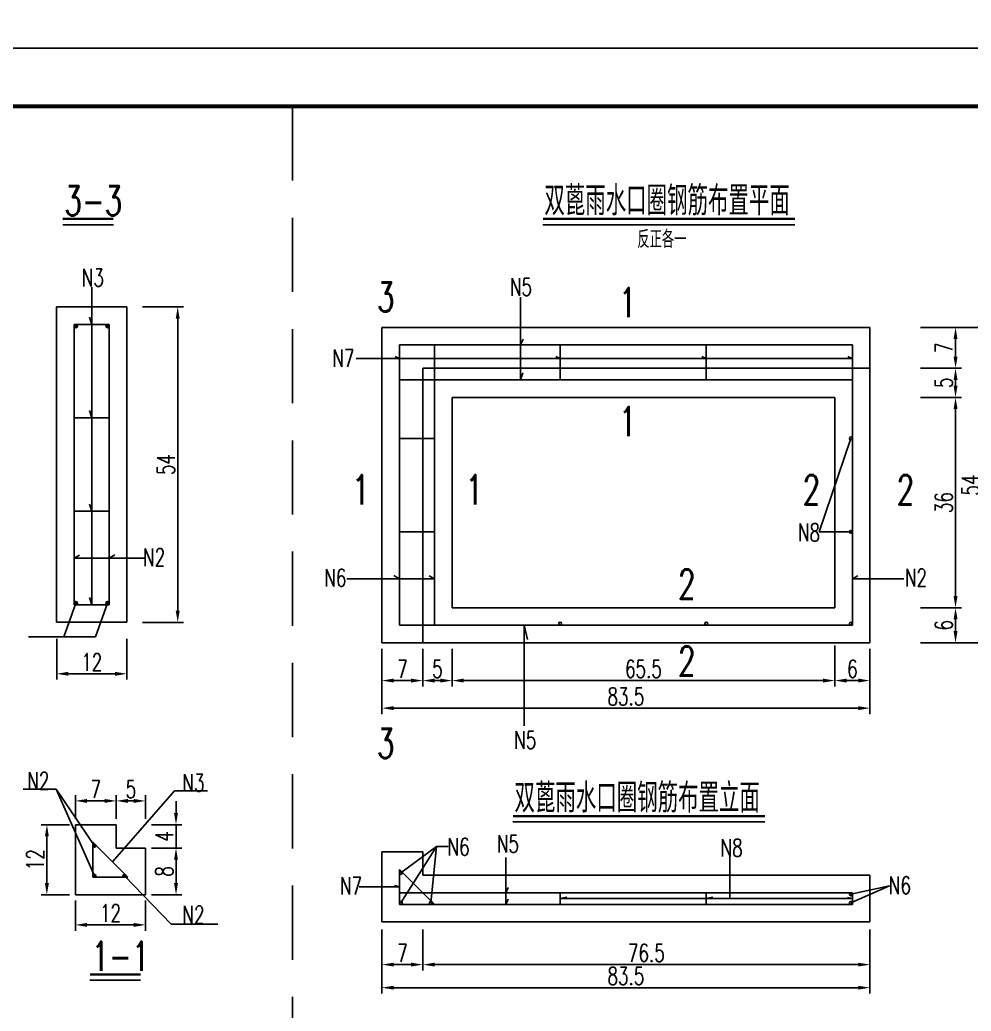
# Model space of a CAD drawing. Extents: x 5781 to 12795, y 1434 to 2653.
# Drawn here: x 9789.9 to 9952.6, y 1566 to 1735.6 of the extents above; entities that cross this region are included whole.
import ezdxf
from ezdxf.enums import TextEntityAlignment as Align

# ---------------------------------------------------------------- set-up
doc = ezdxf.new("R2010")
doc.units = 0
doc.header["$LTSCALE"] = 5
doc.header["$PDMODE"] = 32
doc.header["$PDSIZE"] = 0.3
doc.linetypes.add('DASHED', pattern=[19.05, 12.7, -6.35])
doc.layers.get('0').update_dxf_attribs({"linetype": 'CONTINUOUS'})
doc.layers.get('Defpoints').update_dxf_attribs({"linetype": 'CONTINUOUS'})
for name, color, linetype in [('图框', 7, 'CONTINUOUS'), ('尺寸标注', 4, 'CONTINUOUS'), ('文字', 7, 'CONTINUOUS')]:
    doc.layers.add(name, color=color, linetype=linetype)
doc.styles.get("Standard").update_dxf_attribs({"font": 'simplex1.shx', "width": 0.7, "bigfont": 'hztxt.shx'})
doc.dimstyles.new('比例1：10', dxfattribs={"dimtxt": 3, "dimasz": 2, "dimexe": 1, "dimexo": 1, "dimgap": 0.5, "dimtad": 1, "dimzin": 13, "dimdsep": 46, "dimtxsty": 'Standard', "dimcen": -0.09, "dimclrd": 256, "dimclre": 256, "dimclrt": 7, "dimaunit": 1, "dimazin": 0, "dimtfac": 0.0005, "dimtix": 1, "dimtmove": 2, "dimatfit": 3, "dimfxl": 0, "dimtolj": 1, "dimtzin": 13, "dimarcsym": 0})
pattern_1 = [(45, (97.837637, 68.11014), (-0.0224506403, 0.0224506403), [])]

# ---------------------------------------------------------------- blocks, each defined once
blk = doc.blocks.new('123')
at = {"layer": '图框'}
blk.add_lwpolyline([(6201.38, 2092.12), (6201.38, 2389.12), (5781.38, 2389.12), (5781.38, 2092.12)], close=True, dxfattribs=at)
blk = doc.blocks.new('*D1916')
at = {"layer": 'Defpoints', "color": 0, "ltscale": 0.5}
for p in [(9806.37, 1601.94), (9799.37, 1597.87), (9806.37, 1597.87)]:
    blk.add_point(p, dxfattribs=at)
at = {"layer": '尺寸标注', "lineweight": -2, "ltscale": 0.5}
for p, q in [((9799.37, 1598.87), (9799.37, 1602.94)), ((9801.37, 1601.94), (9804.37, 1601.94)), ((9806.37, 1598.87), (9806.37, 1602.94))]:
    blk.add_line(p, q, dxfattribs=at)
at = {"layer": '尺寸标注', "ltscale": 0.5}
for points in [[(9801.37, 1602.27), (9801.37, 1601.6), (9799.37, 1601.94)], [(9804.37, 1602.27), (9804.37, 1601.6), (9806.37, 1601.94)]]:
    blk.add_solid(points, dxfattribs=at)
at = {"layer": '尺寸标注', "color": 7, "ltscale": 0.5, "insert": (9802.87, 1603.94), "char_height": 3, "attachment_point": 5}
blk.add_mtext('\\A1;7', dxfattribs=at)
blk = doc.blocks.new('*D1917')
at = {"layer": 'Defpoints', "color": 0, "ltscale": 0.5}
for p in [(9811.37, 1601.94), (9806.37, 1597.87), (9811.37, 1597.87)]:
    blk.add_point(p, dxfattribs=at)
at = {"layer": '尺寸标注', "lineweight": -2, "ltscale": 0.5}
for p, q in [((9806.37, 1598.87), (9806.37, 1602.94)), ((9808.37, 1601.94), (9809.37, 1601.94)), ((9811.37, 1598.87), (9811.37, 1602.94))]:
    blk.add_line(p, q, dxfattribs=at)
at = {"layer": '尺寸标注', "ltscale": 0.5}
for points in [[(9808.37, 1602.27), (9808.37, 1601.6), (9806.37, 1601.94)], [(9809.37, 1602.27), (9809.37, 1601.6), (9811.37, 1601.94)]]:
    blk.add_solid(points, dxfattribs=at)
at = {"layer": '尺寸标注', "color": 7, "ltscale": 0.5, "insert": (9808.87, 1603.94), "char_height": 3, "attachment_point": 5}
blk.add_mtext('\\A1;5', dxfattribs=at)
blk = doc.blocks.new('*D1918')
at = {"layer": 'Defpoints', "color": 0, "ltscale": 0.5}
for p in [(9799.37, 1597.87), (9794.49, 1585.87), (9799.37, 1585.87)]:
    blk.add_point(p, dxfattribs=at)
at = {"layer": '尺寸标注', "lineweight": -2, "ltscale": 0.5}
for p, q in [((9798.37, 1597.87), (9793.49, 1597.87)), ((9794.49, 1595.87), (9794.49, 1587.87)), ((9798.37, 1585.87), (9793.49, 1585.87))]:
    blk.add_line(p, q, dxfattribs=at)
at = {"layer": '尺寸标注', "ltscale": 0.5}
for points in [[(9794.16, 1595.87), (9794.83, 1595.87), (9794.49, 1597.87)], [(9794.16, 1587.87), (9794.83, 1587.87), (9794.49, 1585.87)]]:
    blk.add_solid(points, dxfattribs=at)
at = {"layer": '尺寸标注', "color": 7, "ltscale": 0.5, "insert": (9792.49, 1591.87), "char_height": 3, "attachment_point": 5, "rotation": 90}
blk.add_mtext('\\A1;12', dxfattribs=at)
blk = doc.blocks.new('*D1919')
at = {"layer": 'Defpoints', "color": 0, "ltscale": 0.5}
for p in [(9799.37, 1585.87), (9811.37, 1585.87), (9811.37, 1580.72)]:
    blk.add_point(p, dxfattribs=at)
at = {"layer": '尺寸标注', "lineweight": -2, "ltscale": 0.5}
for p, q in [((9799.37, 1584.87), (9799.37, 1579.72)), ((9811.37, 1584.87), (9811.37, 1579.72)), ((9801.37, 1580.72), (9809.37, 1580.72))]:
    blk.add_line(p, q, dxfattribs=at)
at = {"layer": '尺寸标注', "ltscale": 0.5}
for points in [[(9801.37, 1581.05), (9801.37, 1580.38), (9799.37, 1580.72)], [(9809.37, 1581.05), (9809.37, 1580.38), (9811.37, 1580.72)]]:
    blk.add_solid(points, dxfattribs=at)
at = {"layer": '尺寸标注', "color": 7, "ltscale": 0.5, "insert": (9805.37, 1582.72), "char_height": 3, "attachment_point": 5}
blk.add_mtext('\\A1;12', dxfattribs=at)
blk = doc.blocks.new('*D1920')
at = {"layer": 'Defpoints', "color": 0, "ltscale": 0.5}
for p in [(9811.37, 1597.87), (9816.59, 1597.87), (9811.37, 1593.87)]:
    blk.add_point(p, dxfattribs=at)
at = {"layer": '尺寸标注', "lineweight": -2, "ltscale": 0.5}
for p, q in [((9816.59, 1599.87), (9816.59, 1601.87)), ((9812.37, 1597.87), (9817.59, 1597.87)), ((9816.59, 1593.87), (9816.59, 1597.87)), ((9812.37, 1593.87), (9817.59, 1593.87)), ((9816.59, 1591.87), (9816.59, 1589.87))]:
    blk.add_line(p, q, dxfattribs=at)
at = {"layer": '尺寸标注', "ltscale": 0.5}
for points in [[(9816.25, 1599.87), (9816.92, 1599.87), (9816.59, 1597.87)], [(9816.25, 1591.87), (9816.92, 1591.87), (9816.59, 1593.87)]]:
    blk.add_solid(points, dxfattribs=at)
at = {"layer": '尺寸标注', "color": 7, "ltscale": 0.5, "insert": (9814.59, 1595.87), "char_height": 3, "attachment_point": 5, "rotation": 90}
blk.add_mtext('\\A1;4', dxfattribs=at)
blk = doc.blocks.new('*D1921')
at = {"layer": 'Defpoints', "color": 0, "ltscale": 0.5}
for p in [(9811.37, 1593.87), (9811.37, 1585.87), (9816.59, 1585.87)]:
    blk.add_point(p, dxfattribs=at)
at = {"layer": '尺寸标注', "lineweight": -2, "ltscale": 0.5}
for p, q in [((9812.37, 1593.87), (9817.59, 1593.87)), ((9816.59, 1591.87), (9816.59, 1587.87)), ((9812.37, 1585.87), (9817.59, 1585.87))]:
    blk.add_line(p, q, dxfattribs=at)
at = {"layer": '尺寸标注', "ltscale": 0.5}
for points in [[(9816.25, 1591.87), (9816.92, 1591.87), (9816.59, 1593.87)], [(9816.25, 1587.87), (9816.92, 1587.87), (9816.59, 1585.87)]]:
    blk.add_solid(points, dxfattribs=at)
at = {"layer": '尺寸标注', "color": 7, "ltscale": 0.5, "insert": (9814.59, 1589.87), "char_height": 3, "attachment_point": 5, "rotation": 90}
blk.add_mtext('\\A1;8', dxfattribs=at)
blk = doc.blocks.new('*D1930')
at = {"layer": 'Defpoints', "color": 0, "ltscale": 0.5}
for p in [(9808.17, 1686.5), (9808.17, 1632.5), (9816.88, 1632.5)]:
    blk.add_point(p, dxfattribs=at)
at = {"layer": '尺寸标注', "lineweight": -2, "ltscale": 0.5}
for p, q in [((9810.88, 1686.5), (9817.88, 1686.5)), ((9816.88, 1684.5), (9816.88, 1634.5)), ((9810.88, 1632.5), (9817.88, 1632.5))]:
    blk.add_line(p, q, dxfattribs=at)
at = {"layer": '尺寸标注', "ltscale": 0.5}
for points in [[(9816.54, 1684.5), (9817.21, 1684.5), (9816.88, 1686.5)], [(9816.54, 1634.5), (9817.21, 1634.5), (9816.88, 1632.5)]]:
    blk.add_solid(points, dxfattribs=at)
at = {"layer": '尺寸标注', "color": 7, "ltscale": 0.5, "insert": (9814.88, 1659.5), "char_height": 3, "attachment_point": 5, "rotation": 90}
blk.add_mtext('\\A1;54', dxfattribs=at)
blk = doc.blocks.new('*D1931')
at = {"layer": 'Defpoints', "color": 0, "ltscale": 0.5}
for p in [(9796.17, 1632.5), (9808.17, 1632.5), (9808.17, 1623.69)]:
    blk.add_point(p, dxfattribs=at)
at = {"layer": '尺寸标注', "lineweight": -2, "ltscale": 0.5}
for p, q in [((9796.17, 1629.69), (9796.17, 1622.69)), ((9808.17, 1629.69), (9808.17, 1622.69)), ((9798.17, 1623.69), (9806.17, 1623.69))]:
    blk.add_line(p, q, dxfattribs=at)
at = {"layer": '尺寸标注', "ltscale": 0.5}
for points in [[(9798.17, 1624.03), (9798.17, 1623.36), (9796.17, 1623.69)], [(9806.17, 1624.03), (9806.17, 1623.36), (9808.17, 1623.69)]]:
    blk.add_solid(points, dxfattribs=at)
at = {"layer": '尺寸标注', "color": 7, "ltscale": 0.5, "insert": (9802.17, 1625.69), "char_height": 3, "attachment_point": 5}
blk.add_mtext('\\A1;12', dxfattribs=at)
blk = doc.blocks.new('*D1942')
at = {"layer": 'Defpoints', "color": 0, "ltscale": 0.5}
for p in [(9929.32, 1634.99), (9863.82, 1628.99), (9929.32, 1622.53)]:
    blk.add_point(p, dxfattribs=at)
at = {"layer": '尺寸标注', "lineweight": -2, "ltscale": 0.5}
for p, q in [((9863.82, 1627.99), (9863.82, 1621.53)), ((9929.32, 1628.53), (9929.32, 1621.53)), ((9865.82, 1622.53), (9927.32, 1622.53))]:
    blk.add_line(p, q, dxfattribs=at)
at = {"layer": '尺寸标注', "ltscale": 0.5}
for points in [[(9865.82, 1622.87), (9865.82, 1622.2), (9863.82, 1622.53)], [(9927.32, 1622.87), (9927.32, 1622.2), (9929.32, 1622.53)]]:
    blk.add_solid(points, dxfattribs=at)
at = {"layer": '尺寸标注', "color": 7, "ltscale": 0.5, "insert": (9896.57, 1624.53), "char_height": 3, "attachment_point": 5}
blk.add_mtext('\\A1;65.5', dxfattribs=at)
blk = doc.blocks.new('*D1944')
at = {"layer": 'Defpoints', "color": 0, "ltscale": 0.5}
for p in [(9851.82, 1628.99), (9858.82, 1628.99), (9851.82, 1622.53)]:
    blk.add_point(p, dxfattribs=at)
at = {"layer": '尺寸标注', "lineweight": -2, "ltscale": 0.5}
for p, q in [((9851.82, 1627.99), (9851.82, 1621.53)), ((9858.82, 1627.99), (9858.82, 1621.53)), ((9856.82, 1622.53), (9853.82, 1622.53))]:
    blk.add_line(p, q, dxfattribs=at)
at = {"layer": '尺寸标注', "ltscale": 0.5}
for points in [[(9853.82, 1622.87), (9853.82, 1622.2), (9851.82, 1622.53)], [(9856.82, 1622.87), (9856.82, 1622.2), (9858.82, 1622.53)]]:
    blk.add_solid(points, dxfattribs=at)
at = {"layer": '尺寸标注', "color": 7, "ltscale": 0.5, "insert": (9855.32, 1624.53), "char_height": 3, "attachment_point": 5}
blk.add_mtext('\\A1;7', dxfattribs=at)
blk = doc.blocks.new('*D1945')
at = {"layer": 'Defpoints', "color": 0, "ltscale": 0.5}
for p in [(9929.32, 1634.99), (9935.32, 1628.99), (9935.32, 1622.53)]:
    blk.add_point(p, dxfattribs=at)
at = {"layer": '尺寸标注', "lineweight": -2, "ltscale": 0.5}
for p, q in [((9929.32, 1628.53), (9929.32, 1621.53)), ((9935.32, 1627.99), (9935.32, 1621.53)), ((9931.32, 1622.53), (9933.32, 1622.53))]:
    blk.add_line(p, q, dxfattribs=at)
at = {"layer": '尺寸标注', "ltscale": 0.5}
for points in [[(9931.32, 1622.87), (9931.32, 1622.2), (9929.32, 1622.53)], [(9933.32, 1622.87), (9933.32, 1622.2), (9935.32, 1622.53)]]:
    blk.add_solid(points, dxfattribs=at)
at = {"layer": '尺寸标注', "color": 7, "ltscale": 0.5, "insert": (9932.32, 1624.53), "char_height": 3, "attachment_point": 5}
blk.add_mtext('\\A1;6', dxfattribs=at)
blk = doc.blocks.new('*D1946')
at = {"layer": 'Defpoints', "color": 0, "ltscale": 0.5}
for p in [(9851.82, 1628.99), (9935.32, 1628.99), (9935.32, 1617.81)]:
    blk.add_point(p, dxfattribs=at)
at = {"layer": '尺寸标注', "lineweight": -2, "ltscale": 0.5}
for p, q in [((9851.82, 1623.81), (9851.82, 1616.81)), ((9935.32, 1623.81), (9935.32, 1616.81)), ((9853.82, 1617.81), (9933.32, 1617.81))]:
    blk.add_line(p, q, dxfattribs=at)
at = {"layer": '尺寸标注', "ltscale": 0.5}
for points in [[(9853.82, 1618.15), (9853.82, 1617.48), (9851.82, 1617.81)], [(9933.32, 1618.15), (9933.32, 1617.48), (9935.32, 1617.81)]]:
    blk.add_solid(points, dxfattribs=at)
at = {"layer": '尺寸标注', "color": 7, "ltscale": 0.5, "insert": (9893.57, 1619.81), "char_height": 3, "attachment_point": 5}
blk.add_mtext('\\A1;83.5', dxfattribs=at)
blk = doc.blocks.new('*D1947')
at = {"layer": 'Defpoints', "color": 0, "ltscale": 0.5}
for p in [(9929.14, 1670.99), (9929.14, 1634.99), (9949.97, 1634.99)]:
    blk.add_point(p, dxfattribs=at)
at = {"layer": '尺寸标注', "lineweight": -2, "ltscale": 0.5}
for p, q in [((9943.97, 1670.99), (9950.97, 1670.99)), ((9949.97, 1668.99), (9949.97, 1636.99)), ((9943.97, 1634.99), (9950.97, 1634.99))]:
    blk.add_line(p, q, dxfattribs=at)
at = {"layer": '尺寸标注', "ltscale": 0.5}
for points in [[(9949.64, 1668.99), (9950.31, 1668.99), (9949.97, 1670.99)], [(9949.64, 1636.99), (9950.31, 1636.99), (9949.97, 1634.99)]]:
    blk.add_solid(points, dxfattribs=at)
at = {"layer": '尺寸标注', "color": 7, "ltscale": 0.5, "insert": (9947.97, 1652.99), "char_height": 3, "attachment_point": 5, "rotation": 90}
blk.add_mtext('\\A1;36', dxfattribs=at)
blk = doc.blocks.new('*D1948')
at = {"layer": 'Defpoints', "color": 0, "ltscale": 0.5}
for p in [(9929.14, 1634.99), (9929.14, 1628.99), (9949.97, 1628.99)]:
    blk.add_point(p, dxfattribs=at)
at = {"layer": '尺寸标注', "lineweight": -2, "ltscale": 0.5}
for p, q in [((9943.97, 1634.99), (9950.97, 1634.99)), ((9949.97, 1632.99), (9949.97, 1630.99)), ((9943.97, 1628.99), (9950.97, 1628.99))]:
    blk.add_line(p, q, dxfattribs=at)
at = {"layer": '尺寸标注', "ltscale": 0.5}
for points in [[(9949.64, 1632.99), (9950.31, 1632.99), (9949.97, 1634.99)], [(9949.64, 1630.99), (9950.31, 1630.99), (9949.97, 1628.99)]]:
    blk.add_solid(points, dxfattribs=at)
at = {"layer": '尺寸标注', "color": 7, "ltscale": 0.5, "insert": (9947.97, 1631.99), "char_height": 3, "attachment_point": 5, "rotation": 90}
blk.add_mtext('\\A1;6', dxfattribs=at)
blk = doc.blocks.new('*D1949')
at = {"layer": 'Defpoints', "color": 0, "ltscale": 0.5}
for p in [(9929.14, 1675.99), (9949.97, 1675.99), (9929.14, 1670.99)]:
    blk.add_point(p, dxfattribs=at)
at = {"layer": '尺寸标注', "lineweight": -2, "ltscale": 0.5}
for p, q in [((9943.97, 1675.99), (9950.97, 1675.99)), ((9949.97, 1672.99), (9949.97, 1673.99)), ((9943.97, 1670.99), (9950.97, 1670.99))]:
    blk.add_line(p, q, dxfattribs=at)
at = {"layer": '尺寸标注', "ltscale": 0.5}
for points in [[(9949.64, 1673.99), (9950.31, 1673.99), (9949.97, 1675.99)], [(9949.64, 1672.99), (9950.31, 1672.99), (9949.97, 1670.99)]]:
    blk.add_solid(points, dxfattribs=at)
at = {"layer": '尺寸标注', "color": 7, "ltscale": 0.5, "insert": (9947.97, 1673.49), "char_height": 3, "attachment_point": 5, "rotation": 90}
blk.add_mtext('\\A1;5', dxfattribs=at)
blk = doc.blocks.new('*D1950')
at = {"layer": 'Defpoints', "color": 0, "ltscale": 0.5}
for p in [(9929.31, 1682.99), (9949.97, 1682.99), (9929.31, 1675.99)]:
    blk.add_point(p, dxfattribs=at)
at = {"layer": '尺寸标注', "lineweight": -2, "ltscale": 0.5}
for p, q in [((9943.97, 1682.99), (9950.97, 1682.99)), ((9949.97, 1677.99), (9949.97, 1680.99)), ((9943.97, 1675.99), (9950.97, 1675.99))]:
    blk.add_line(p, q, dxfattribs=at)
at = {"layer": '尺寸标注', "ltscale": 0.5}
for points in [[(9949.64, 1680.99), (9950.31, 1680.99), (9949.97, 1682.99)], [(9949.64, 1677.99), (9950.31, 1677.99), (9949.97, 1675.99)]]:
    blk.add_solid(points, dxfattribs=at)
at = {"layer": '尺寸标注', "color": 7, "ltscale": 0.5, "insert": (9947.97, 1679.49), "char_height": 3, "attachment_point": 5, "rotation": 90}
blk.add_mtext('\\A1;7', dxfattribs=at)
blk = doc.blocks.new('*D1951')
at = {"layer": 'Defpoints', "color": 0, "ltscale": 0.5}
for p in [(9941.14, 1682.99), (9954.53, 1682.99), (9941.14, 1628.99)]:
    blk.add_point(p, dxfattribs=at)
at = {"layer": '尺寸标注', "lineweight": -2, "ltscale": 0.5}
for p, q in [((9948.53, 1682.99), (9955.53, 1682.99)), ((9954.53, 1630.99), (9954.53, 1680.99)), ((9948.53, 1628.99), (9955.53, 1628.99))]:
    blk.add_line(p, q, dxfattribs=at)
at = {"layer": '尺寸标注', "ltscale": 0.5}
for points in [[(9954.19, 1680.99), (9954.86, 1680.99), (9954.53, 1682.99)], [(9954.19, 1630.99), (9954.86, 1630.99), (9954.53, 1628.99)]]:
    blk.add_solid(points, dxfattribs=at)
at = {"layer": '尺寸标注', "color": 7, "ltscale": 0.5, "insert": (9952.53, 1655.99), "char_height": 3, "attachment_point": 5, "rotation": 90}
blk.add_mtext('\\A1;54', dxfattribs=at)
blk = doc.blocks.new('*D1943')
at = {"layer": 'Defpoints', "color": 0, "ltscale": 0.5}
for p in [(9858.82, 1628.99), (9863.82, 1628.99), (9858.82, 1622.53)]:
    blk.add_point(p, dxfattribs=at)
at = {"layer": '尺寸标注', "lineweight": -2, "ltscale": 0.5}
for p, q in [((9858.82, 1627.99), (9858.82, 1621.53)), ((9863.82, 1627.99), (9863.82, 1621.53)), ((9861.82, 1622.53), (9860.82, 1622.53))]:
    blk.add_line(p, q, dxfattribs=at)
at = {"layer": '尺寸标注', "ltscale": 0.5}
for points in [[(9860.82, 1622.87), (9860.82, 1622.2), (9858.82, 1622.53)], [(9861.82, 1622.87), (9861.82, 1622.2), (9863.82, 1622.53)]]:
    blk.add_solid(points, dxfattribs=at)
at = {"layer": '尺寸标注', "color": 7, "ltscale": 0.5, "insert": (9861.32, 1624.53), "char_height": 3, "attachment_point": 5}
blk.add_mtext('\\A1;5', dxfattribs=at)
blk = doc.blocks.new('*D1953')
at = {"layer": 'Defpoints', "color": 0, "ltscale": 0.5}
for p in [(9858.82, 1589.22), (9851.82, 1581.22), (9858.82, 1573.92)]:
    blk.add_point(p, dxfattribs=at)
at = {"layer": '尺寸标注', "lineweight": -2, "ltscale": 0.5}
for p, q in [((9851.82, 1579.92), (9851.82, 1572.92)), ((9858.82, 1579.92), (9858.82, 1572.92)), ((9853.82, 1573.92), (9856.82, 1573.92))]:
    blk.add_line(p, q, dxfattribs=at)
at = {"layer": '尺寸标注', "ltscale": 0.5}
for points in [[(9853.82, 1574.25), (9853.82, 1573.59), (9851.82, 1573.92)], [(9856.82, 1574.25), (9856.82, 1573.59), (9858.82, 1573.92)]]:
    blk.add_solid(points, dxfattribs=at)
at = {"layer": '尺寸标注', "color": 7, "ltscale": 0.5, "insert": (9855.32, 1575.92), "char_height": 3, "attachment_point": 5}
blk.add_mtext('\\A1;7', dxfattribs=at)
blk = doc.blocks.new('*D1952')
at = {"layer": 'Defpoints', "color": 0, "ltscale": 0.5}
for p in [(9858.82, 1589.22), (9935.32, 1589.22), (9935.32, 1573.92)]:
    blk.add_point(p, dxfattribs=at)
at = {"layer": '尺寸标注', "lineweight": -2, "ltscale": 0.5}
for p, q in [((9858.82, 1579.92), (9858.82, 1572.92)), ((9935.32, 1579.92), (9935.32, 1572.92)), ((9860.82, 1573.92), (9933.32, 1573.92))]:
    blk.add_line(p, q, dxfattribs=at)
at = {"layer": '尺寸标注', "ltscale": 0.5}
for points in [[(9860.82, 1574.25), (9860.82, 1573.59), (9858.82, 1573.92)], [(9933.32, 1574.25), (9933.32, 1573.59), (9935.32, 1573.92)]]:
    blk.add_solid(points, dxfattribs=at)
at = {"layer": '尺寸标注', "color": 7, "ltscale": 0.5, "insert": (9897.07, 1575.92), "char_height": 3, "attachment_point": 5}
blk.add_mtext('\\A1;76.5', dxfattribs=at)
blk = doc.blocks.new('*D1954')
at = {"layer": 'Defpoints', "color": 0, "ltscale": 0.5}
for p in [(9851.82, 1581.22), (9935.32, 1581.22), (9935.32, 1569.97)]:
    blk.add_point(p, dxfattribs=at)
at = {"layer": '尺寸标注', "lineweight": -2, "ltscale": 0.5}
for p, q in [((9851.82, 1575.97), (9851.82, 1568.97)), ((9935.32, 1575.97), (9935.32, 1568.97)), ((9853.82, 1569.97), (9933.32, 1569.97))]:
    blk.add_line(p, q, dxfattribs=at)
at = {"layer": '尺寸标注', "ltscale": 0.5}
for points in [[(9853.82, 1570.3), (9853.82, 1569.64), (9851.82, 1569.97)], [(9933.32, 1570.3), (9933.32, 1569.64), (9935.32, 1569.97)]]:
    blk.add_solid(points, dxfattribs=at)
at = {"layer": '尺寸标注', "color": 7, "ltscale": 0.5, "insert": (9893.57, 1571.97), "char_height": 3, "attachment_point": 5}
blk.add_mtext('\\A1;83.5', dxfattribs=at)

msp = doc.modelspace()

# ---------------------------------------------------------------- hatches: boundary and pattern name
at = {"layer": '尺寸标注', "ltscale": 0.5}
h = msp.add_hatch(dxfattribs=at)
h.set_pattern_fill('ANSI31', color=1, scale=0.02, style=0)
h.set_pattern_definition([(315, (-9404.295894, 4512.220515), (-0.0449012806, -0.0449012806), [])])
edge = h.paths.add_edge_path()
edge.add_arc((9799.449, 1683.2103), 0.2848, 0, 360)
h = msp.add_hatch(dxfattribs=at)
h.set_pattern_fill('ANSI31', color=1, scale=0.02, style=0)
h.set_pattern_definition([(315, (-9398.87339, 4512.227254), (-0.0449012806, -0.0449012806), [])])
edge = h.paths.add_edge_path()
edge.add_arc((9804.8715, 1683.2171), 0.2848, 0, 360)
h = msp.add_hatch(dxfattribs=at)
h.set_pattern_fill('ANSI31', color=1, scale=0.02, style=0)
h.set_pattern_definition([(45, (-9404.295894, -1193.21454), (-0.0449012806, 0.0449012806), [])])
edge = h.paths.add_edge_path()
edge.add_arc((9799.449, 1635.7956), 0.2848, 0, 360)
h = msp.add_hatch(dxfattribs=at)
h.set_pattern_fill('ANSI31', color=1, scale=0.02, style=0)
h.set_pattern_definition([(45, (-9398.87339, -1193.22128), (-0.0449012806, 0.0449012806), [])])
edge = h.paths.add_edge_path()
edge.add_arc((9804.8715, 1635.7889), 0.2848, 0, 360)
h = msp.add_hatch(dxfattribs=at)
h.set_pattern_fill('ANSI31', color=1, scale=0.01, style=0)
h.set_pattern_definition(pattern_1)
edge = h.paths.add_edge_path()
edge.add_arc((9802.616, 1594.2642), 0.25, 0, 360)
h = msp.add_hatch(dxfattribs=at)
h.set_pattern_fill('ANSI31', color=1, scale=0.01, style=0)
h.set_pattern_definition(pattern_1)
edge = h.paths.add_edge_path()
edge.add_arc((9802.6199, 1589.1253), 0.25, 0, 360)
h = msp.add_hatch(dxfattribs=at)
h.set_pattern_fill('ANSI31', color=1, scale=0.01, style=0)
h.set_pattern_definition(pattern_1)
edge = h.paths.add_edge_path()
edge.add_arc((9807.7609, 1589.1283), 0.25, 0, 360)

# ---------------------------------------------------------------- linework, layer by layer
for p, q in [((9797.2184, 1700.5393), (9805.8647, 1700.5393)), ((9879.3611, 1700.5393), (9922.4788, 1700.5393)), ((9874.2446, 1598.3301), (9917.3624, 1598.3301)), ((9801.861, 1571.2335), (9810.5242, 1571.2335))]:
    msp.add_line(p, q)
at = {"const_width": 0.4}
for points in [[(9797.2184, 1701.5393), (9805.8647, 1701.5393)], [(9879.3611, 1701.5393), (9922.4788, 1701.5393)], [(9874.2446, 1599.3301), (9917.3624, 1599.3301)], [(9801.861, 1572.2335), (9810.5242, 1572.2335)]]:
    msp.add_lwpolyline(points, dxfattribs=at)
at = {"layer": '图框', "const_width": 0.7}
msp.add_lwpolyline([(10026.5427, 1720.7959), (9646.5427, 1720.7959), (9646.5427, 1443.7959), (10026.5427, 1443.7959), (10026.5427, 1720.7959)], dxfattribs=at)
at = {"layer": '尺寸标注', "color": 8, "linetype": 'DASHED', "ltscale": 0.2}
msp.add_line((9836.5427, 1720.7959), (9836.5427, 1453.7959), dxfattribs=at)
at = {"layer": '尺寸标注', "color": 4, "ltscale": 0.5}
for p, q in [((9802.1657, 1635.503), (9802.1657, 1689.8525)), ((9875.5405, 1673.9881), (9875.5405, 1688.1334)), ((9802.1657, 1683.503), (9801.7642, 1684.7313)), ((9875.5405, 1679.9881), (9875.9672, 1680.9708)), ((9932.3234, 1677.6361), (9847.4285, 1677.6361)), ((9854.8234, 1677.6361), (9854.0737, 1677.9775)), ((9882.3234, 1677.6361), (9881.5737, 1677.9775)), ((9907.3234, 1677.6361), (9906.5737, 1677.9775)), ((9932.3012, 1677.6361), (9931.5515, 1677.9775)), ((9875.5405, 1673.9881), (9875.9499, 1675.1969)), ((9802.1657, 1667.503), (9801.7642, 1668.7313)), ((9926.6268, 1647.9881), (9932.061, 1663.9881)), ((9802.1657, 1651.503), (9801.7642, 1652.7313)), ((9932.061, 1647.9881), (9926.6268, 1647.9881)), ((9799.1657, 1643.474), (9800.0758, 1643.9872)), ((9799.1657, 1643.474), (9811.1345, 1643.474)), ((9805.1657, 1643.474), (9806.1449, 1644.0533)), ((9860.8234, 1639.9591), (9845.7899, 1639.9591)), ((9854.8234, 1639.9591), (9853.8443, 1640.5385)), ((9860.8234, 1639.9591), (9859.9134, 1640.4723)), ((9932.3234, 1639.9591), (9933.2334, 1640.4723)), ((9932.3234, 1639.9591), (9941.12, 1639.9591)), ((9799.449, 1635.7956), (9797.372, 1630.0256)), ((9802.1657, 1635.503), (9801.7642, 1636.7313)), ((9804.8715, 1635.7889), (9802.7945, 1630.0189)), ((9876.1883, 1631.9881), (9876.1883, 1614.8091)), ((9876.1883, 1631.9881), (9876.7369, 1629.5691)), ((9802.7945, 1630.0189), (9791.3646, 1630.0189)), ((9796.1068, 1603.9616), (9790.4567, 1603.9616)), ((9802.616, 1594.2642), (9796.1068, 1603.9616)), ((9802.6199, 1589.1253), (9796.1068, 1603.9616)), ((9805.7138, 1591.5228), (9816.3373, 1603.6882)), ((9816.3373, 1603.6882), (9821.9588, 1603.6882)), ((9855.0727, 1589.6167), (9861.1406, 1594.1413)), ((9855.0766, 1584.4778), (9861.1406, 1594.1413)), ((9860.2176, 1584.4808), (9861.1406, 1594.1413)), ((9861.1406, 1594.1413), (9863.1298, 1594.1413)), ((9873.0142, 1584.2225), (9873.0142, 1592.2616)), ((9911.3654, 1585.2225), (9911.3654, 1592.492)), ((9807.7609, 1589.1283), (9815.7592, 1580.8269)), ((9854.8234, 1587.2225), (9847.9421, 1587.2225)), ((9853.9962, 1587.4359), (9854.8234, 1587.2225)), ((9873.0142, 1586.2225), (9873.4365, 1587.1026)), ((9932.061, 1585.9628), (9938.6696, 1587.3973)), ((9932.0684, 1584.4793), (9938.6696, 1587.3973)), ((9873.0142, 1584.2225), (9873.4365, 1585.1026)), ((9882.3234, 1585.2225), (9883.4835, 1585.4411)), ((9882.3234, 1585.2225), (9911.3654, 1585.2225)), ((9907.3234, 1585.2225), (9908.4368, 1585.4905)), ((9911.3654, 1585.2225), (9932.3234, 1585.2225)), ((9931.5042, 1585.4275), (9932.3234, 1585.2225)), ((9815.7592, 1580.8269), (9823.766, 1580.8269))]:
    msp.add_line(p, q, dxfattribs=at)
at = {"layer": '尺寸标注', "color": 7, "ltscale": 0.5}
for p, q in [((9796.1657, 1632.503), (9796.1657, 1686.503)), ((9808.1657, 1686.503), (9796.1657, 1686.503)), ((9808.1657, 1632.503), (9808.1657, 1686.503)), ((9851.8234, 1682.9881), (9851.8234, 1628.9881)), ((9935.3234, 1682.9881), (9851.8234, 1682.9881)), ((9935.3234, 1628.9881), (9935.3234, 1682.9881)), ((9858.8234, 1675.9881), (9858.8234, 1628.9881)), ((9935.3234, 1675.9881), (9858.8234, 1675.9881)), ((9863.8234, 1670.9881), (9863.8234, 1634.9881)), ((9929.3234, 1670.9881), (9863.8234, 1670.9881)), ((9929.3234, 1634.9881), (9929.3234, 1670.9881)), ((9863.8234, 1634.9881), (9929.3234, 1634.9881)), ((9796.1657, 1632.503), (9808.1657, 1632.503)), ((9851.8234, 1628.9881), (9935.3234, 1628.9881)), ((9799.3667, 1597.87), (9806.3667, 1597.87)), ((9799.3667, 1597.87), (9799.3667, 1585.87)), ((9806.3667, 1593.87), (9806.3667, 1597.87)), ((9811.3667, 1593.87), (9806.3667, 1593.87)), ((9811.3667, 1593.87), (9811.3667, 1585.87)), ((9851.8234, 1593.2225), (9858.8234, 1593.2225)), ((9851.8234, 1593.2225), (9851.8234, 1581.2225)), ((9858.8234, 1589.2225), (9858.8234, 1593.2225)), ((9935.3234, 1589.2225), (9858.8234, 1589.2225)), ((9935.3234, 1589.2225), (9935.3234, 1581.2225)), ((9799.3667, 1585.87), (9811.3667, 1585.87)), ((9851.8234, 1581.2225), (9935.3234, 1581.2225))]:
    msp.add_line(p, q, dxfattribs=at)
at = {"layer": '尺寸标注', "color": 1, "ltscale": 0.5}
for p, q in [((9799.1657, 1635.503), (9799.1657, 1683.503)), ((9805.1657, 1683.503), (9799.1657, 1683.503)), ((9805.1657, 1635.503), (9805.1657, 1683.503)), ((9932.3234, 1679.9881), (9854.8234, 1679.9881)), ((9854.8234, 1631.9881), (9854.8234, 1679.9881)), ((9860.8234, 1631.9881), (9860.8234, 1679.9881)), ((9882.3234, 1673.9881), (9882.3234, 1679.9881)), ((9907.3234, 1673.9881), (9907.3234, 1679.9881)), ((9932.3234, 1631.9881), (9932.3234, 1679.9881)), ((9932.3234, 1673.9881), (9854.8234, 1673.9881)), ((9799.1657, 1667.503), (9805.1657, 1667.503)), ((9854.8234, 1663.9881), (9860.8234, 1663.9881)), ((9799.1657, 1651.503), (9805.1657, 1651.503)), ((9854.8234, 1647.9881), (9860.8234, 1647.9881)), ((9799.1657, 1635.503), (9805.1657, 1635.503)), ((9854.8234, 1631.9881), (9932.3234, 1631.9881)), ((9802.3667, 1594.87), (9808.3667, 1588.87)), ((9802.3667, 1588.87), (9802.3667, 1594.87)), ((9854.8234, 1590.2225), (9860.8234, 1584.2225)), ((9854.8234, 1584.2225), (9854.8234, 1590.2225)), ((9808.3667, 1588.87), (9802.3667, 1588.87)), ((9932.3234, 1586.2225), (9854.8234, 1586.2225)), ((9882.3234, 1584.2225), (9882.3234, 1586.2225)), ((9907.3234, 1584.2225), (9907.3234, 1586.2225)), ((9932.3234, 1584.2225), (9932.3234, 1586.2225)), ((9860.8234, 1584.2225), (9854.8234, 1584.2225)), ((9854.8234, 1584.2225), (9932.3234, 1584.2225))]:
    msp.add_line(p, q, dxfattribs=at)
for centre, radius in [((9799.449, 1683.2103), 0.2848), ((9804.8715, 1683.2171), 0.2848), ((9932.061, 1663.9881), 0.25), ((9932.061, 1647.9881), 0.25), ((9799.449, 1635.7956), 0.2848), ((9804.8715, 1635.7889), 0.2848), ((9882.3234, 1632.2867), 0.25), ((9907.3234, 1632.2867), 0.25), ((9932.061, 1632.253), 0.25), ((9802.616, 1594.2642), 0.25), ((9855.0727, 1589.6167), 0.25), ((9802.6199, 1589.1253), 0.25), ((9807.7609, 1589.1283), 0.25), ((9855.0766, 1584.4778), 0.25), ((9860.2176, 1584.4808), 0.25), ((9932.061, 1585.9628), 0.25), ((9932.0684, 1584.4793), 0.25)]:
    msp.add_circle(centre, radius, dxfattribs=at)
at = {"layer": '文字'}
for points in [[(9852.242, 1691.0478, 0, 0.7, 0), (9854.242, 1691.0478, 0, 0, 0), (9856.742, 1691.0478, 0, 0, 0), (9856.742, 1686.251, 0, 0, 0)], [(9893.6369, 1690.0763, 0, 0.7, 0), (9895.6369, 1690.0763, 0, 0, 0), (9898.1369, 1690.0763, 0, 0, 0), (9898.1369, 1685.2795, 0, 0, 0)], [(9893.6369, 1664.1626, 0, 0.7, 0), (9895.6369, 1664.1626, 0, 0, 0), (9898.1369, 1664.1626, 0, 0, 0), (9898.1369, 1668.9594, 0, 0, 0)], [(9844.6525, 1654.7826, 0, 0.7, 0), (9844.6525, 1656.7826, 0, 0, 0), (9844.6525, 1659.2826, 0, 0, 0), (9849.4493, 1659.2826, 0, 0, 0)], [(9870.5662, 1654.7826, 0, 0.7, 0), (9870.5662, 1656.7826, 0, 0, 0), (9870.5662, 1659.2826, 0, 0, 0), (9865.7694, 1659.2826, 0, 0, 0)], [(9921.7713, 1654.7826, 0, 0.7, 0), (9921.7713, 1656.7826, 0, 0, 0), (9921.7713, 1659.2826, 0, 0, 0), (9926.5682, 1659.2826, 0, 0, 0)], [(9944.3496, 1654.7826, 0, 0.7, 0), (9944.3496, 1656.7826, 0, 0, 0), (9944.3496, 1659.2826, 0, 0, 0), (9939.5528, 1659.2826, 0, 0, 0)], [(9903.7597, 1641.9123, 0, 0.7, 0), (9905.7597, 1641.9123, 0, 0, 0), (9908.2597, 1641.9123, 0, 0, 0), (9908.2597, 1637.1155, 0, 0, 0)], [(9903.7597, 1623.1954, 0, 0.7, 0), (9905.7597, 1623.1954, 0, 0, 0), (9908.2597, 1623.1954, 0, 0, 0), (9908.2597, 1627.9922, 0, 0, 0)], [(9852.242, 1609.0905, 0, 0.7, 0), (9854.242, 1609.0905, 0, 0, 0), (9856.742, 1609.0905, 0, 0, 0), (9856.742, 1613.8873, 0, 0, 0)]]:
    msp.add_lwpolyline(points, format="xyseb", dxfattribs=at)

# ---------------------------------------------------------------- block references
at = {"layer": '尺寸标注'}
for p in [(3835.166, -361.3249), (3835.166, -658.3249)]:
    msp.add_blockref('123', p, dxfattribs=at)

# ---------------------------------------------------------------- texts
at = {"layer": '文字', "width": 0.7}
for s, height, p in [('3-3', 5, (9797.4764, 1702.1575)), ('双蓖雨水口圈钢筋布置平面', 5, (9879.619, 1702.1575)), ('反正各一', 3, (9895.5334, 1696.5647)), ('N2', 3, (9791.1437, 1603.8747)), ('N3', 3, (9817.6919, 1603.5206)), ('双蓖雨水口圈钢筋布置立面', 5, (9874.5026, 1599.9484)), ('N7', 3, (9844.6305, 1585.9078)), ('N2', 3, (9817.6919, 1580.9642)), ('1-1', 5, (9802.1189, 1572.8518))]:
    msp.add_text(s, height=height, dxfattribs=at).set_placement(p)
at = {"layer": '文字', "color": 7, "width": 0.7}
for s, height, p in [('N3', 3, (9802.3652, 1691.4841)), ('3', 5, (9852.4727, 1688.184)), ('N5', 3, (9875.6208, 1689.8964)), ('1', 5, (9893.8677, 1687.2126)), ('N7', 3, (9845.2327, 1677.7205)), ('1', 5, (9893.8677, 1666.8483)), ('1', 5, (9848.21, 1655.1907)), ('1', 5, (9867.6292, 1655.1907)), ('2', 5, (9925.3288, 1655.1907)), ('2', 5, (9941.4126, 1655.1907)), ('N8', 3, (9924.8959, 1647.8885)), ('N2', 3, (9812.847, 1643.6421)), ('N6', 3, (9843.8584, 1640.1273)), ('2', 5, (9903.9904, 1639.0486)), ('N2', 3, (9943.1967, 1640.1548)), ('2', 5, (9903.9904, 1625.8811)), ('3', 5, (9852.4727, 1611.7761)), ('N5', 3, (9876.3451, 1612.3556)), ('N6', 3, (9864.9399, 1594.077)), ('N5', 3, (9873.3869, 1594.5993)), ('N8', 3, (9911.6525, 1593.8982)), ('N6', 3, (9940.4506, 1587.4987))]:
    msp.add_text(s, height=height, dxfattribs=at).set_placement(p, align=Align.MIDDLE_CENTER)

# ---------------------------------------------------------------- dimensions: what is measured, and where the dimension line sits
at = {"layer": '尺寸标注', "color": 4, "ltscale": 0.5}
for base, p1, p2, picture, middle in [((9816.8752, 1632.503), (9808.1657, 1686.503), (9808.1657, 1632.503), '*D1930', (9814.8752, 1659.503)), ((9949.9742, 1682.9881), (9929.3122, 1675.9881), (9929.3122, 1682.9881), '*D1950', (9947.9742, 1679.4881)), ((9954.5266, 1682.9881), (9941.1389, 1628.9881), (9941.1389, 1682.9881), '*D1951', (9952.5266, 1655.9881)), ((9949.9742, 1675.9881), (9929.1389, 1670.9881), (9929.1389, 1675.9881), '*D1949', (9947.9742, 1673.4881)), ((9949.9742, 1634.9881), (9929.1389, 1670.9881), (9929.1389, 1634.9881), '*D1947', (9947.9742, 1652.9881)), ((9949.9742, 1628.9881), (9929.1389, 1634.9881), (9929.1389, 1628.9881), '*D1948', (9947.9742, 1631.9881)), ((9816.587, 1597.87), (9811.3667, 1593.87), (9811.3667, 1597.87), '*D1920', (9814.587, 1595.87)), ((9794.4918, 1585.87), (9799.3667, 1597.87), (9799.3667, 1585.87), '*D1918', (9792.4918, 1591.87)), ((9816.587, 1585.87), (9811.3667, 1593.87), (9811.3667, 1585.87), '*D1921', (9814.587, 1589.87))]:
    dim = msp.add_linear_dim(base=base, p1=p1, p2=p2, angle=90, dimstyle='比例1：10', dxfattribs=at)
    dim.commit()
    dim.dimension.update_dxf_attribs({"geometry": picture, "text_midpoint": middle})
at = {"layer": '尺寸标注', "color": 1, "ltscale": 0.5}
for base, p1, p2, picture, middle in [((9929.3234, 1622.5348), (9863.8234, 1628.9881), (9929.3234, 1634.9881), '*D1942', (9896.5734, 1624.5348)), ((9935.3234, 1622.5348), (9929.3234, 1634.9881), (9935.3234, 1628.9881), '*D1945', (9932.3234, 1624.5348)), ((9851.8234, 1622.5348), (9858.8234, 1628.9881), (9851.8234, 1628.9881), '*D1944', (9855.3234, 1624.5348))]:
    dim = msp.add_linear_dim(base=base, p1=p1, p2=p2, dimstyle='比例1：10', dxfattribs=at)
    dim.commit()
    dim.dimension.update_dxf_attribs({"geometry": picture, "text_midpoint": middle})
at = {"layer": '尺寸标注', "color": 4, "ltscale": 0.5}
for base, p1, p2, picture, middle in [((9808.1657, 1623.6931), (9796.1657, 1632.503), (9808.1657, 1632.503), '*D1931', (9802.1657, 1625.6931)), ((9935.3234, 1617.8136), (9851.8234, 1628.9881), (9935.3234, 1628.9881), '*D1946', (9893.5734, 1619.8136)), ((9858.8234, 1622.5348), (9863.8234, 1628.9881), (9858.8234, 1628.9881), '*D1943', (9861.3234, 1624.5348)), ((9806.3667, 1601.9362), (9799.3667, 1597.87), (9806.3667, 1597.87), '*D1916', (9802.8667, 1603.9362)), ((9811.3667, 1601.9362), (9806.3667, 1597.87), (9811.3667, 1597.87), '*D1917', (9808.8667, 1603.9362)), ((9858.8234, 1573.9213), (9851.8234, 1581.2225), (9858.8234, 1589.2225), '*D1953', (9855.3234, 1575.9213)), ((9935.3234, 1573.9213), (9858.8234, 1589.2225), (9935.3234, 1589.2225), '*D1952', (9897.0734, 1575.9213)), ((9811.3667, 1580.715), (9799.3667, 1585.87), (9811.3667, 1585.87), '*D1919', (9805.3667, 1582.715)), ((9935.3234, 1569.969), (9851.8234, 1581.2225), (9935.3234, 1581.2225), '*D1954', (9893.5734, 1571.969))]:
    dim = msp.add_linear_dim(base=base, p1=p1, p2=p2, dimstyle='比例1：10', dxfattribs=at)
    dim.commit()
    dim.dimension.update_dxf_attribs({"geometry": picture, "text_midpoint": middle})

doc.saveas('drawing.dxf')
